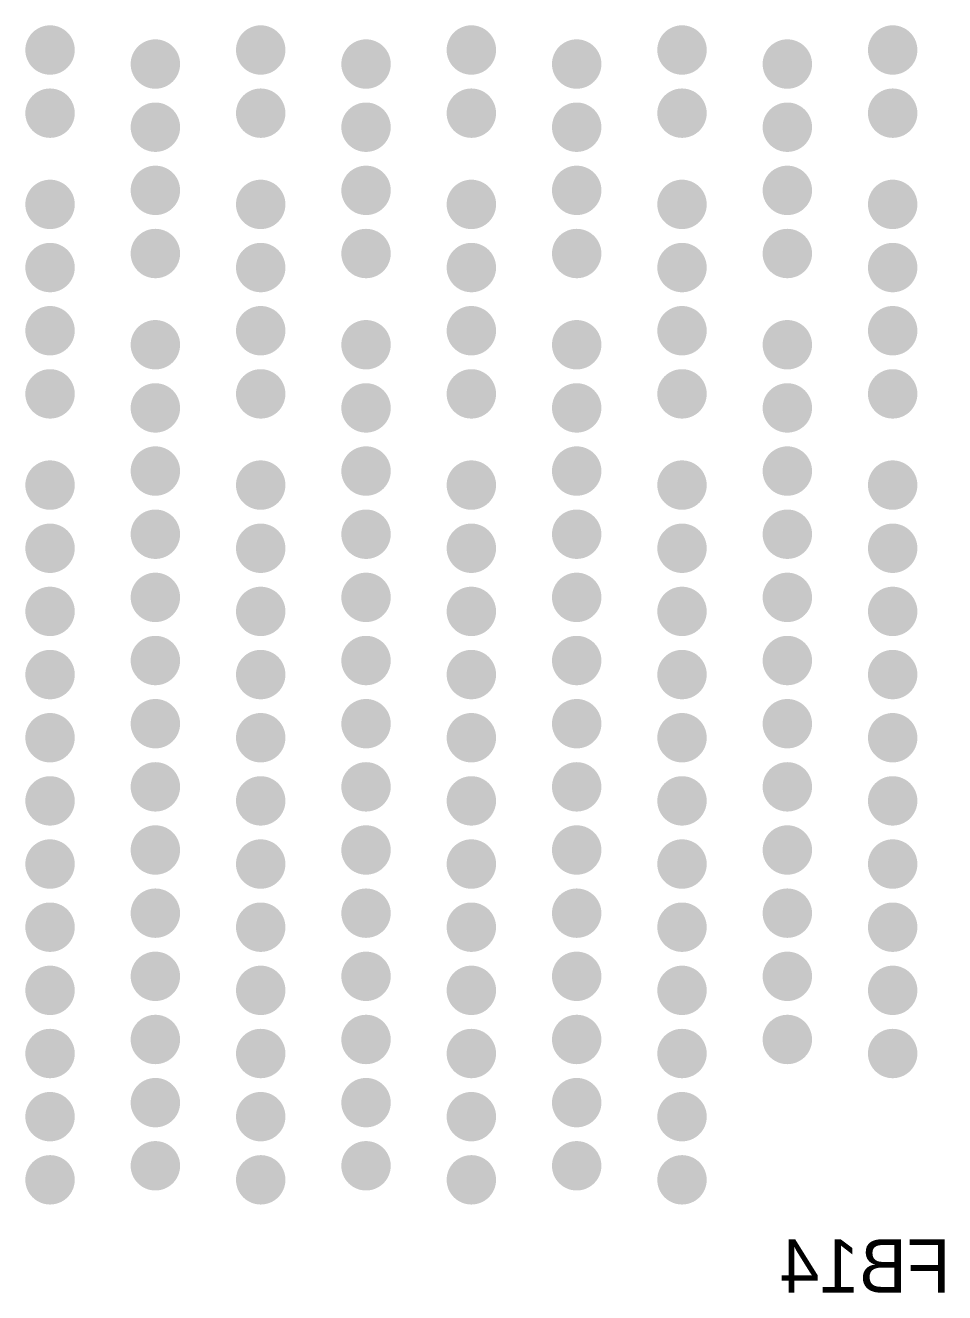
# Model space of a CAD drawing. Header units: millimetres. Extents: x 892 to 1144, y 1011 to 1123.
# Drawn here: x 949.92 to 963.02, y 1041.54 to 1059.6 of the extents above; entities that cross this region are included whole.
import ezdxf

# ---------------------------------------------------------------- set-up
doc = ezdxf.new("R2010")
doc.units = ezdxf.units.MM
for name, color, linetype in [('BottomOverlay', 54, 'Continuous'), ('TopLayer', 1, 'Continuous'), ('TopPaste', 8, 'Continuous'), ('TopSolder', 216, 'Continuous')]:
    doc.layers.add(name, color=color, linetype=linetype)

msp = doc.modelspace()

# ---------------------------------------------------------------- linework, layer by layer
at = {"layer": 'TopLayer', "const_width": 0.25}
for points in [[(950.15, 1059.25, 1), (950.4, 1059.25, 1)], [(953.15, 1059.25, 1), (953.4, 1059.25, 1)], [(956.15, 1059.25, 1), (956.4, 1059.25, 1)], [(959.15, 1059.25, 1), (959.4, 1059.25, 1)], [(962.15, 1059.25, 1), (962.4, 1059.25, 1)], [(951.65, 1059.05, 1), (951.9, 1059.05, 1)], [(954.65, 1059.05, 1), (954.9, 1059.05, 1)], [(957.65, 1059.05, 1), (957.9, 1059.05, 1)], [(960.65, 1059.05, 1), (960.9, 1059.05, 1)], [(950.15, 1058.35, 1), (950.4, 1058.35, 1)], [(953.15, 1058.35, 1), (953.4, 1058.35, 1)], [(956.15, 1058.35, 1), (956.4, 1058.35, 1)], [(959.15, 1058.35, 1), (959.4, 1058.35, 1)], [(962.15, 1058.35, 1), (962.4, 1058.35, 1)], [(951.65, 1058.15, 1), (951.9, 1058.15, 1)], [(954.65, 1058.15, 1), (954.9, 1058.15, 1)], [(957.65, 1058.15, 1), (957.9, 1058.15, 1)], [(960.65, 1058.15, 1), (960.9, 1058.15, 1)], [(951.65, 1057.25, 1), (951.9, 1057.25, 1)], [(954.65, 1057.25, 1), (954.9, 1057.25, 1)], [(957.65, 1057.25, 1), (957.9, 1057.25, 1)], [(960.65, 1057.25, 1), (960.9, 1057.25, 1)], [(950.15, 1057.05, 1), (950.4, 1057.05, 1)], [(953.15, 1057.05, 1), (953.4, 1057.05, 1)], [(956.15, 1057.05, 1), (956.4, 1057.05, 1)], [(959.15, 1057.05, 1), (959.4, 1057.05, 1)], [(962.15, 1057.05, 1), (962.4, 1057.05, 1)], [(951.65, 1056.35, 1), (951.9, 1056.35, 1)], [(954.65, 1056.35, 1), (954.9, 1056.35, 1)], [(957.65, 1056.35, 1), (957.9, 1056.35, 1)], [(960.65, 1056.35, 1), (960.9, 1056.35, 1)], [(950.15, 1056.15, 1), (950.4, 1056.15, 1)], [(953.15, 1056.15, 1), (953.4, 1056.15, 1)], [(956.15, 1056.15, 1), (956.4, 1056.15, 1)], [(959.15, 1056.15, 1), (959.4, 1056.15, 1)], [(962.15, 1056.15, 1), (962.4, 1056.15, 1)], [(950.15, 1055.25, 1), (950.4, 1055.25, 1)], [(953.15, 1055.25, 1), (953.4, 1055.25, 1)], [(956.15, 1055.25, 1), (956.4, 1055.25, 1)], [(959.15, 1055.25, 1), (959.4, 1055.25, 1)], [(962.15, 1055.25, 1), (962.4, 1055.25, 1)], [(951.65, 1055.05, 1), (951.9, 1055.05, 1)], [(954.65, 1055.05, 1), (954.9, 1055.05, 1)], [(957.65, 1055.05, 1), (957.9, 1055.05, 1)], [(960.65, 1055.05, 1), (960.9, 1055.05, 1)], [(950.15, 1054.35, 1), (950.4, 1054.35, 1)], [(953.15, 1054.35, 1), (953.4, 1054.35, 1)], [(956.15, 1054.35, 1), (956.4, 1054.35, 1)], [(959.15, 1054.35, 1), (959.4, 1054.35, 1)], [(962.15, 1054.35, 1), (962.4, 1054.35, 1)], [(951.65, 1054.15, 1), (951.9, 1054.15, 1)], [(954.65, 1054.15, 1), (954.9, 1054.15, 1)], [(957.65, 1054.15, 1), (957.9, 1054.15, 1)], [(960.65, 1054.15, 1), (960.9, 1054.15, 1)], [(951.65, 1053.25, 1), (951.9, 1053.25, 1)], [(954.65, 1053.25, 1), (954.9, 1053.25, 1)], [(957.65, 1053.25, 1), (957.9, 1053.25, 1)], [(960.65, 1053.25, 1), (960.9, 1053.25, 1)], [(950.15, 1053.05, 1), (950.4, 1053.05, 1)], [(953.15, 1053.05, 1), (953.4, 1053.05, 1)], [(956.15, 1053.05, 1), (956.4, 1053.05, 1)], [(959.15, 1053.05, 1), (959.4, 1053.05, 1)], [(962.15, 1053.05, 1), (962.4, 1053.05, 1)], [(951.65, 1052.35, 1), (951.9, 1052.35, 1)], [(954.65, 1052.35, 1), (954.9, 1052.35, 1)], [(957.65, 1052.35, 1), (957.9, 1052.35, 1)], [(960.65, 1052.35, 1), (960.9, 1052.35, 1)], [(950.15, 1052.15, 1), (950.4, 1052.15, 1)], [(953.15, 1052.15, 1), (953.4, 1052.15, 1)], [(956.15, 1052.15, 1), (956.4, 1052.15, 1)], [(959.15, 1052.15, 1), (959.4, 1052.15, 1)], [(962.15, 1052.15, 1), (962.4, 1052.15, 1)], [(951.65, 1051.45, 1), (951.9, 1051.45, 1)], [(954.65, 1051.45, 1), (954.9, 1051.45, 1)], [(957.65, 1051.45, 1), (957.9, 1051.45, 1)], [(960.65, 1051.45, 1), (960.9, 1051.45, 1)], [(950.15, 1051.25, 1), (950.4, 1051.25, 1)], [(953.15, 1051.25, 1), (953.4, 1051.25, 1)], [(956.15, 1051.25, 1), (956.4, 1051.25, 1)], [(959.15, 1051.25, 1), (959.4, 1051.25, 1)], [(962.15, 1051.25, 1), (962.4, 1051.25, 1)], [(951.65, 1050.55, 1), (951.9, 1050.55, 1)], [(954.65, 1050.55, 1), (954.9, 1050.55, 1)], [(957.65, 1050.55, 1), (957.9, 1050.55, 1)], [(960.65, 1050.55, 1), (960.9, 1050.55, 1)], [(950.15, 1050.35, 1), (950.4, 1050.35, 1)], [(953.15, 1050.35, 1), (953.4, 1050.35, 1)], [(956.15, 1050.35, 1), (956.4, 1050.35, 1)], [(959.15, 1050.35, 1), (959.4, 1050.35, 1)], [(962.15, 1050.35, 1), (962.4, 1050.35, 1)], [(951.65, 1049.65, 1), (951.9, 1049.65, 1)], [(954.65, 1049.65, 1), (954.9, 1049.65, 1)], [(957.65, 1049.65, 1), (957.9, 1049.65, 1)], [(960.65, 1049.65, 1), (960.9, 1049.65, 1)], [(950.15, 1049.45, 1), (950.4, 1049.45, 1)], [(953.15, 1049.45, 1), (953.4, 1049.45, 1)], [(956.15, 1049.45, 1), (956.4, 1049.45, 1)], [(959.15, 1049.45, 1), (959.4, 1049.45, 1)], [(962.15, 1049.45, 1), (962.4, 1049.45, 1)], [(951.65, 1048.75, 1), (951.9, 1048.75, 1)], [(954.65, 1048.75, 1), (954.9, 1048.75, 1)], [(957.65, 1048.75, 1), (957.9, 1048.75, 1)], [(960.65, 1048.75, 1), (960.9, 1048.75, 1)], [(950.15, 1048.55, 1), (950.4, 1048.55, 1)], [(953.15, 1048.55, 1), (953.4, 1048.55, 1)], [(956.15, 1048.55, 1), (956.4, 1048.55, 1)], [(959.15, 1048.55, 1), (959.4, 1048.55, 1)], [(962.15, 1048.55, 1), (962.4, 1048.55, 1)], [(951.65, 1047.85, 1), (951.9, 1047.85, 1)], [(954.65, 1047.85, 1), (954.9, 1047.85, 1)], [(957.65, 1047.85, 1), (957.9, 1047.85, 1)], [(960.65, 1047.85, 1), (960.9, 1047.85, 1)], [(950.15, 1047.65, 1), (950.4, 1047.65, 1)], [(953.15, 1047.65, 1), (953.4, 1047.65, 1)], [(956.15, 1047.65, 1), (956.4, 1047.65, 1)], [(959.15, 1047.65, 1), (959.4, 1047.65, 1)], [(962.15, 1047.65, 1), (962.4, 1047.65, 1)], [(951.65, 1046.95, 1), (951.9, 1046.95, 1)], [(954.65, 1046.95, 1), (954.9, 1046.95, 1)], [(957.65, 1046.95, 1), (957.9, 1046.95, 1)], [(960.65, 1046.95, 1), (960.9, 1046.95, 1)], [(950.15, 1046.75, 1), (950.4, 1046.75, 1)], [(953.15, 1046.75, 1), (953.4, 1046.75, 1)], [(956.15, 1046.75, 1), (956.4, 1046.75, 1)], [(959.15, 1046.75, 1), (959.4, 1046.75, 1)], [(962.15, 1046.75, 1), (962.4, 1046.75, 1)], [(951.65, 1046.05, 1), (951.9, 1046.05, 1)], [(954.65, 1046.05, 1), (954.9, 1046.05, 1)], [(957.65, 1046.05, 1), (957.9, 1046.05, 1)], [(960.65, 1046.05, 1), (960.9, 1046.05, 1)], [(950.15, 1045.85, 1), (950.4, 1045.85, 1)], [(953.15, 1045.85, 1), (953.4, 1045.85, 1)], [(956.15, 1045.85, 1), (956.4, 1045.85, 1)], [(959.15, 1045.85, 1), (959.4, 1045.85, 1)], [(962.15, 1045.85, 1), (962.4, 1045.85, 1)], [(951.65, 1045.15, 1), (951.9, 1045.15, 1)], [(954.65, 1045.15, 1), (954.9, 1045.15, 1)], [(957.65, 1045.15, 1), (957.9, 1045.15, 1)], [(960.65, 1045.15, 1), (960.9, 1045.15, 1)], [(950.15, 1044.95, 1), (950.4, 1044.95, 1)], [(953.15, 1044.95, 1), (953.4, 1044.95, 1)], [(956.15, 1044.95, 1), (956.4, 1044.95, 1)], [(959.15, 1044.95, 1), (959.4, 1044.95, 1)], [(962.15, 1044.95, 1), (962.4, 1044.95, 1)], [(951.65, 1044.25, 1), (951.9, 1044.25, 1)], [(954.65, 1044.25, 1), (954.9, 1044.25, 1)], [(957.65, 1044.25, 1), (957.9, 1044.25, 1)], [(950.15, 1044.05, 1), (950.4, 1044.05, 1)], [(953.15, 1044.05, 1), (953.4, 1044.05, 1)], [(956.15, 1044.05, 1), (956.4, 1044.05, 1)], [(959.15, 1044.05, 1), (959.4, 1044.05, 1)], [(951.65, 1043.35, 1), (951.9, 1043.35, 1)], [(954.65, 1043.35, 1), (954.9, 1043.35, 1)], [(957.65, 1043.35, 1), (957.9, 1043.35, 1)], [(950.15, 1043.15, 1), (950.4, 1043.15, 1)], [(953.15, 1043.15, 1), (953.4, 1043.15, 1)], [(956.15, 1043.15, 1), (956.4, 1043.15, 1)], [(959.15, 1043.15, 1), (959.4, 1043.15, 1)]]:
    msp.add_lwpolyline(points, format="xyb", close=True, dxfattribs=at)
at = {"layer": 'TopPaste', "const_width": 0.25}
for points in [[(950.15, 1059.25, 1), (950.4, 1059.25, 1)], [(953.15, 1059.25, 1), (953.4, 1059.25, 1)], [(956.15, 1059.25, 1), (956.4, 1059.25, 1)], [(959.15, 1059.25, 1), (959.4, 1059.25, 1)], [(962.15, 1059.25, 1), (962.4, 1059.25, 1)], [(951.65, 1059.05, 1), (951.9, 1059.05, 1)], [(954.65, 1059.05, 1), (954.9, 1059.05, 1)], [(957.65, 1059.05, 1), (957.9, 1059.05, 1)], [(960.65, 1059.05, 1), (960.9, 1059.05, 1)], [(950.15, 1058.35, 1), (950.4, 1058.35, 1)], [(953.15, 1058.35, 1), (953.4, 1058.35, 1)], [(956.15, 1058.35, 1), (956.4, 1058.35, 1)], [(959.15, 1058.35, 1), (959.4, 1058.35, 1)], [(962.15, 1058.35, 1), (962.4, 1058.35, 1)], [(951.65, 1058.15, 1), (951.9, 1058.15, 1)], [(954.65, 1058.15, 1), (954.9, 1058.15, 1)], [(957.65, 1058.15, 1), (957.9, 1058.15, 1)], [(960.65, 1058.15, 1), (960.9, 1058.15, 1)], [(951.65, 1057.25, 1), (951.9, 1057.25, 1)], [(954.65, 1057.25, 1), (954.9, 1057.25, 1)], [(957.65, 1057.25, 1), (957.9, 1057.25, 1)], [(960.65, 1057.25, 1), (960.9, 1057.25, 1)], [(950.15, 1057.05, 1), (950.4, 1057.05, 1)], [(953.15, 1057.05, 1), (953.4, 1057.05, 1)], [(956.15, 1057.05, 1), (956.4, 1057.05, 1)], [(959.15, 1057.05, 1), (959.4, 1057.05, 1)], [(962.15, 1057.05, 1), (962.4, 1057.05, 1)], [(951.65, 1056.35, 1), (951.9, 1056.35, 1)], [(954.65, 1056.35, 1), (954.9, 1056.35, 1)], [(957.65, 1056.35, 1), (957.9, 1056.35, 1)], [(960.65, 1056.35, 1), (960.9, 1056.35, 1)], [(950.15, 1056.15, 1), (950.4, 1056.15, 1)], [(953.15, 1056.15, 1), (953.4, 1056.15, 1)], [(956.15, 1056.15, 1), (956.4, 1056.15, 1)], [(959.15, 1056.15, 1), (959.4, 1056.15, 1)], [(962.15, 1056.15, 1), (962.4, 1056.15, 1)], [(950.15, 1055.25, 1), (950.4, 1055.25, 1)], [(953.15, 1055.25, 1), (953.4, 1055.25, 1)], [(956.15, 1055.25, 1), (956.4, 1055.25, 1)], [(959.15, 1055.25, 1), (959.4, 1055.25, 1)], [(962.15, 1055.25, 1), (962.4, 1055.25, 1)], [(951.65, 1055.05, 1), (951.9, 1055.05, 1)], [(954.65, 1055.05, 1), (954.9, 1055.05, 1)], [(957.65, 1055.05, 1), (957.9, 1055.05, 1)], [(960.65, 1055.05, 1), (960.9, 1055.05, 1)], [(950.15, 1054.35, 1), (950.4, 1054.35, 1)], [(953.15, 1054.35, 1), (953.4, 1054.35, 1)], [(956.15, 1054.35, 1), (956.4, 1054.35, 1)], [(959.15, 1054.35, 1), (959.4, 1054.35, 1)], [(962.15, 1054.35, 1), (962.4, 1054.35, 1)], [(951.65, 1054.15, 1), (951.9, 1054.15, 1)], [(954.65, 1054.15, 1), (954.9, 1054.15, 1)], [(957.65, 1054.15, 1), (957.9, 1054.15, 1)], [(960.65, 1054.15, 1), (960.9, 1054.15, 1)], [(951.65, 1053.25, 1), (951.9, 1053.25, 1)], [(954.65, 1053.25, 1), (954.9, 1053.25, 1)], [(957.65, 1053.25, 1), (957.9, 1053.25, 1)], [(960.65, 1053.25, 1), (960.9, 1053.25, 1)], [(950.15, 1053.05, 1), (950.4, 1053.05, 1)], [(953.15, 1053.05, 1), (953.4, 1053.05, 1)], [(956.15, 1053.05, 1), (956.4, 1053.05, 1)], [(959.15, 1053.05, 1), (959.4, 1053.05, 1)], [(962.15, 1053.05, 1), (962.4, 1053.05, 1)], [(951.65, 1052.35, 1), (951.9, 1052.35, 1)], [(954.65, 1052.35, 1), (954.9, 1052.35, 1)], [(957.65, 1052.35, 1), (957.9, 1052.35, 1)], [(960.65, 1052.35, 1), (960.9, 1052.35, 1)], [(950.15, 1052.15, 1), (950.4, 1052.15, 1)], [(953.15, 1052.15, 1), (953.4, 1052.15, 1)], [(956.15, 1052.15, 1), (956.4, 1052.15, 1)], [(959.15, 1052.15, 1), (959.4, 1052.15, 1)], [(962.15, 1052.15, 1), (962.4, 1052.15, 1)], [(951.65, 1051.45, 1), (951.9, 1051.45, 1)], [(954.65, 1051.45, 1), (954.9, 1051.45, 1)], [(957.65, 1051.45, 1), (957.9, 1051.45, 1)], [(960.65, 1051.45, 1), (960.9, 1051.45, 1)], [(950.15, 1051.25, 1), (950.4, 1051.25, 1)], [(953.15, 1051.25, 1), (953.4, 1051.25, 1)], [(956.15, 1051.25, 1), (956.4, 1051.25, 1)], [(959.15, 1051.25, 1), (959.4, 1051.25, 1)], [(962.15, 1051.25, 1), (962.4, 1051.25, 1)], [(951.65, 1050.55, 1), (951.9, 1050.55, 1)], [(954.65, 1050.55, 1), (954.9, 1050.55, 1)], [(957.65, 1050.55, 1), (957.9, 1050.55, 1)], [(960.65, 1050.55, 1), (960.9, 1050.55, 1)], [(950.15, 1050.35, 1), (950.4, 1050.35, 1)], [(953.15, 1050.35, 1), (953.4, 1050.35, 1)], [(956.15, 1050.35, 1), (956.4, 1050.35, 1)], [(959.15, 1050.35, 1), (959.4, 1050.35, 1)], [(962.15, 1050.35, 1), (962.4, 1050.35, 1)], [(951.65, 1049.65, 1), (951.9, 1049.65, 1)], [(954.65, 1049.65, 1), (954.9, 1049.65, 1)], [(957.65, 1049.65, 1), (957.9, 1049.65, 1)], [(960.65, 1049.65, 1), (960.9, 1049.65, 1)], [(950.15, 1049.45, 1), (950.4, 1049.45, 1)], [(953.15, 1049.45, 1), (953.4, 1049.45, 1)], [(956.15, 1049.45, 1), (956.4, 1049.45, 1)], [(959.15, 1049.45, 1), (959.4, 1049.45, 1)], [(962.15, 1049.45, 1), (962.4, 1049.45, 1)], [(951.65, 1048.75, 1), (951.9, 1048.75, 1)], [(954.65, 1048.75, 1), (954.9, 1048.75, 1)], [(957.65, 1048.75, 1), (957.9, 1048.75, 1)], [(960.65, 1048.75, 1), (960.9, 1048.75, 1)], [(950.15, 1048.55, 1), (950.4, 1048.55, 1)], [(953.15, 1048.55, 1), (953.4, 1048.55, 1)], [(956.15, 1048.55, 1), (956.4, 1048.55, 1)], [(959.15, 1048.55, 1), (959.4, 1048.55, 1)], [(962.15, 1048.55, 1), (962.4, 1048.55, 1)], [(951.65, 1047.85, 1), (951.9, 1047.85, 1)], [(954.65, 1047.85, 1), (954.9, 1047.85, 1)], [(957.65, 1047.85, 1), (957.9, 1047.85, 1)], [(960.65, 1047.85, 1), (960.9, 1047.85, 1)], [(950.15, 1047.65, 1), (950.4, 1047.65, 1)], [(953.15, 1047.65, 1), (953.4, 1047.65, 1)], [(956.15, 1047.65, 1), (956.4, 1047.65, 1)], [(959.15, 1047.65, 1), (959.4, 1047.65, 1)], [(962.15, 1047.65, 1), (962.4, 1047.65, 1)], [(951.65, 1046.95, 1), (951.9, 1046.95, 1)], [(954.65, 1046.95, 1), (954.9, 1046.95, 1)], [(957.65, 1046.95, 1), (957.9, 1046.95, 1)], [(960.65, 1046.95, 1), (960.9, 1046.95, 1)], [(950.15, 1046.75, 1), (950.4, 1046.75, 1)], [(953.15, 1046.75, 1), (953.4, 1046.75, 1)], [(956.15, 1046.75, 1), (956.4, 1046.75, 1)], [(959.15, 1046.75, 1), (959.4, 1046.75, 1)], [(962.15, 1046.75, 1), (962.4, 1046.75, 1)], [(951.65, 1046.05, 1), (951.9, 1046.05, 1)], [(954.65, 1046.05, 1), (954.9, 1046.05, 1)], [(957.65, 1046.05, 1), (957.9, 1046.05, 1)], [(960.65, 1046.05, 1), (960.9, 1046.05, 1)], [(950.15, 1045.85, 1), (950.4, 1045.85, 1)], [(953.15, 1045.85, 1), (953.4, 1045.85, 1)], [(956.15, 1045.85, 1), (956.4, 1045.85, 1)], [(959.15, 1045.85, 1), (959.4, 1045.85, 1)], [(962.15, 1045.85, 1), (962.4, 1045.85, 1)], [(951.65, 1045.15, 1), (951.9, 1045.15, 1)], [(954.65, 1045.15, 1), (954.9, 1045.15, 1)], [(957.65, 1045.15, 1), (957.9, 1045.15, 1)], [(960.65, 1045.15, 1), (960.9, 1045.15, 1)], [(950.15, 1044.95, 1), (950.4, 1044.95, 1)], [(953.15, 1044.95, 1), (953.4, 1044.95, 1)], [(956.15, 1044.95, 1), (956.4, 1044.95, 1)], [(959.15, 1044.95, 1), (959.4, 1044.95, 1)], [(962.15, 1044.95, 1), (962.4, 1044.95, 1)], [(951.65, 1044.25, 1), (951.9, 1044.25, 1)], [(954.65, 1044.25, 1), (954.9, 1044.25, 1)], [(957.65, 1044.25, 1), (957.9, 1044.25, 1)], [(950.15, 1044.05, 1), (950.4, 1044.05, 1)], [(953.15, 1044.05, 1), (953.4, 1044.05, 1)], [(956.15, 1044.05, 1), (956.4, 1044.05, 1)], [(959.15, 1044.05, 1), (959.4, 1044.05, 1)], [(951.65, 1043.35, 1), (951.9, 1043.35, 1)], [(954.65, 1043.35, 1), (954.9, 1043.35, 1)], [(957.65, 1043.35, 1), (957.9, 1043.35, 1)], [(950.15, 1043.15, 1), (950.4, 1043.15, 1)], [(953.15, 1043.15, 1), (953.4, 1043.15, 1)], [(956.15, 1043.15, 1), (956.4, 1043.15, 1)], [(959.15, 1043.15, 1), (959.4, 1043.15, 1)]]:
    msp.add_lwpolyline(points, format="xyb", close=True, dxfattribs=at)
at = {"layer": 'TopSolder', "const_width": 0.352}
for points in [[(950.099, 1059.25, 1), (950.451, 1059.25, 1)], [(953.099, 1059.25, 1), (953.451, 1059.25, 1)], [(956.099, 1059.25, 1), (956.451, 1059.25, 1)], [(959.099, 1059.25, 1), (959.451, 1059.25, 1)], [(962.099, 1059.25, 1), (962.451, 1059.25, 1)], [(951.599, 1059.05, 1), (951.951, 1059.05, 1)], [(954.599, 1059.05, 1), (954.951, 1059.05, 1)], [(957.599, 1059.05, 1), (957.951, 1059.05, 1)], [(960.599, 1059.05, 1), (960.951, 1059.05, 1)], [(950.099, 1058.35, 1), (950.451, 1058.35, 1)], [(953.099, 1058.35, 1), (953.451, 1058.35, 1)], [(956.099, 1058.35, 1), (956.451, 1058.35, 1)], [(959.099, 1058.35, 1), (959.451, 1058.35, 1)], [(962.099, 1058.35, 1), (962.451, 1058.35, 1)], [(951.599, 1058.15, 1), (951.951, 1058.15, 1)], [(954.599, 1058.15, 1), (954.951, 1058.15, 1)], [(957.599, 1058.15, 1), (957.951, 1058.15, 1)], [(960.599, 1058.15, 1), (960.951, 1058.15, 1)], [(951.599, 1057.25, 1), (951.951, 1057.25, 1)], [(954.599, 1057.25, 1), (954.951, 1057.25, 1)], [(957.599, 1057.25, 1), (957.951, 1057.25, 1)], [(960.599, 1057.25, 1), (960.951, 1057.25, 1)], [(950.099, 1057.05, 1), (950.451, 1057.05, 1)], [(953.099, 1057.05, 1), (953.451, 1057.05, 1)], [(956.099, 1057.05, 1), (956.451, 1057.05, 1)], [(959.099, 1057.05, 1), (959.451, 1057.05, 1)], [(962.099, 1057.05, 1), (962.451, 1057.05, 1)], [(951.599, 1056.35, 1), (951.951, 1056.35, 1)], [(954.599, 1056.35, 1), (954.951, 1056.35, 1)], [(957.599, 1056.35, 1), (957.951, 1056.35, 1)], [(960.599, 1056.35, 1), (960.951, 1056.35, 1)], [(950.099, 1056.15, 1), (950.451, 1056.15, 1)], [(953.099, 1056.15, 1), (953.451, 1056.15, 1)], [(956.099, 1056.15, 1), (956.451, 1056.15, 1)], [(959.099, 1056.15, 1), (959.451, 1056.15, 1)], [(962.099, 1056.15, 1), (962.451, 1056.15, 1)], [(950.099, 1055.25, 1), (950.451, 1055.25, 1)], [(953.099, 1055.25, 1), (953.451, 1055.25, 1)], [(956.099, 1055.25, 1), (956.451, 1055.25, 1)], [(959.099, 1055.25, 1), (959.451, 1055.25, 1)], [(962.099, 1055.25, 1), (962.451, 1055.25, 1)], [(951.599, 1055.05, 1), (951.951, 1055.05, 1)], [(954.599, 1055.05, 1), (954.951, 1055.05, 1)], [(957.599, 1055.05, 1), (957.951, 1055.05, 1)], [(960.599, 1055.05, 1), (960.951, 1055.05, 1)], [(950.099, 1054.35, 1), (950.451, 1054.35, 1)], [(953.099, 1054.35, 1), (953.451, 1054.35, 1)], [(956.099, 1054.35, 1), (956.451, 1054.35, 1)], [(959.099, 1054.35, 1), (959.451, 1054.35, 1)], [(962.099, 1054.35, 1), (962.451, 1054.35, 1)], [(951.599, 1054.15, 1), (951.951, 1054.15, 1)], [(954.599, 1054.15, 1), (954.951, 1054.15, 1)], [(957.599, 1054.15, 1), (957.951, 1054.15, 1)], [(960.599, 1054.15, 1), (960.951, 1054.15, 1)], [(951.599, 1053.25, 1), (951.951, 1053.25, 1)], [(954.599, 1053.25, 1), (954.951, 1053.25, 1)], [(957.599, 1053.25, 1), (957.951, 1053.25, 1)], [(960.599, 1053.25, 1), (960.951, 1053.25, 1)], [(950.099, 1053.05, 1), (950.451, 1053.05, 1)], [(953.099, 1053.05, 1), (953.451, 1053.05, 1)], [(956.099, 1053.05, 1), (956.451, 1053.05, 1)], [(959.099, 1053.05, 1), (959.451, 1053.05, 1)], [(962.099, 1053.05, 1), (962.451, 1053.05, 1)], [(951.599, 1052.35, 1), (951.951, 1052.35, 1)], [(954.599, 1052.35, 1), (954.951, 1052.35, 1)], [(957.599, 1052.35, 1), (957.951, 1052.35, 1)], [(960.599, 1052.35, 1), (960.951, 1052.35, 1)], [(950.099, 1052.15, 1), (950.451, 1052.15, 1)], [(953.099, 1052.15, 1), (953.451, 1052.15, 1)], [(956.099, 1052.15, 1), (956.451, 1052.15, 1)], [(959.099, 1052.15, 1), (959.451, 1052.15, 1)], [(962.099, 1052.15, 1), (962.451, 1052.15, 1)], [(951.599, 1051.45, 1), (951.951, 1051.45, 1)], [(954.599, 1051.45, 1), (954.951, 1051.45, 1)], [(957.599, 1051.45, 1), (957.951, 1051.45, 1)], [(960.599, 1051.45, 1), (960.951, 1051.45, 1)], [(950.099, 1051.25, 1), (950.451, 1051.25, 1)], [(953.099, 1051.25, 1), (953.451, 1051.25, 1)], [(956.099, 1051.25, 1), (956.451, 1051.25, 1)], [(959.099, 1051.25, 1), (959.451, 1051.25, 1)], [(962.099, 1051.25, 1), (962.451, 1051.25, 1)], [(951.599, 1050.55, 1), (951.951, 1050.55, 1)], [(954.599, 1050.55, 1), (954.951, 1050.55, 1)], [(957.599, 1050.55, 1), (957.951, 1050.55, 1)], [(960.599, 1050.55, 1), (960.951, 1050.55, 1)], [(950.099, 1050.35, 1), (950.451, 1050.35, 1)], [(953.099, 1050.35, 1), (953.451, 1050.35, 1)], [(956.099, 1050.35, 1), (956.451, 1050.35, 1)], [(959.099, 1050.35, 1), (959.451, 1050.35, 1)], [(962.099, 1050.35, 1), (962.451, 1050.35, 1)], [(951.599, 1049.65, 1), (951.951, 1049.65, 1)], [(954.599, 1049.65, 1), (954.951, 1049.65, 1)], [(957.599, 1049.65, 1), (957.951, 1049.65, 1)], [(960.599, 1049.65, 1), (960.951, 1049.65, 1)], [(950.099, 1049.45, 1), (950.451, 1049.45, 1)], [(953.099, 1049.45, 1), (953.451, 1049.45, 1)], [(956.099, 1049.45, 1), (956.451, 1049.45, 1)], [(959.099, 1049.45, 1), (959.451, 1049.45, 1)], [(962.099, 1049.45, 1), (962.451, 1049.45, 1)], [(951.599, 1048.75, 1), (951.951, 1048.75, 1)], [(954.599, 1048.75, 1), (954.951, 1048.75, 1)], [(957.599, 1048.75, 1), (957.951, 1048.75, 1)], [(960.599, 1048.75, 1), (960.951, 1048.75, 1)], [(950.099, 1048.55, 1), (950.451, 1048.55, 1)], [(953.099, 1048.55, 1), (953.451, 1048.55, 1)], [(956.099, 1048.55, 1), (956.451, 1048.55, 1)], [(959.099, 1048.55, 1), (959.451, 1048.55, 1)], [(962.099, 1048.55, 1), (962.451, 1048.55, 1)], [(951.599, 1047.85, 1), (951.951, 1047.85, 1)], [(954.599, 1047.85, 1), (954.951, 1047.85, 1)], [(957.599, 1047.85, 1), (957.951, 1047.85, 1)], [(960.599, 1047.85, 1), (960.951, 1047.85, 1)], [(950.099, 1047.65, 1), (950.451, 1047.65, 1)], [(953.099, 1047.65, 1), (953.451, 1047.65, 1)], [(956.099, 1047.65, 1), (956.451, 1047.65, 1)], [(959.099, 1047.65, 1), (959.451, 1047.65, 1)], [(962.099, 1047.65, 1), (962.451, 1047.65, 1)], [(951.599, 1046.95, 1), (951.951, 1046.95, 1)], [(954.599, 1046.95, 1), (954.951, 1046.95, 1)], [(957.599, 1046.95, 1), (957.951, 1046.95, 1)], [(960.599, 1046.95, 1), (960.951, 1046.95, 1)], [(950.099, 1046.75, 1), (950.451, 1046.75, 1)], [(953.099, 1046.75, 1), (953.451, 1046.75, 1)], [(956.099, 1046.75, 1), (956.451, 1046.75, 1)], [(959.099, 1046.75, 1), (959.451, 1046.75, 1)], [(962.099, 1046.75, 1), (962.451, 1046.75, 1)], [(951.599, 1046.05, 1), (951.951, 1046.05, 1)], [(954.599, 1046.05, 1), (954.951, 1046.05, 1)], [(957.599, 1046.05, 1), (957.951, 1046.05, 1)], [(960.599, 1046.05, 1), (960.951, 1046.05, 1)], [(950.099, 1045.85, 1), (950.451, 1045.85, 1)], [(953.099, 1045.85, 1), (953.451, 1045.85, 1)], [(956.099, 1045.85, 1), (956.451, 1045.85, 1)], [(959.099, 1045.85, 1), (959.451, 1045.85, 1)], [(962.099, 1045.85, 1), (962.451, 1045.85, 1)], [(951.599, 1045.15, 1), (951.951, 1045.15, 1)], [(954.599, 1045.15, 1), (954.951, 1045.15, 1)], [(957.599, 1045.15, 1), (957.951, 1045.15, 1)], [(960.599, 1045.15, 1), (960.951, 1045.15, 1)], [(950.099, 1044.95, 1), (950.451, 1044.95, 1)], [(953.099, 1044.95, 1), (953.451, 1044.95, 1)], [(956.099, 1044.95, 1), (956.451, 1044.95, 1)], [(959.099, 1044.95, 1), (959.451, 1044.95, 1)], [(962.099, 1044.95, 1), (962.451, 1044.95, 1)], [(951.599, 1044.25, 1), (951.951, 1044.25, 1)], [(954.599, 1044.25, 1), (954.951, 1044.25, 1)], [(957.599, 1044.25, 1), (957.951, 1044.25, 1)], [(950.099, 1044.05, 1), (950.451, 1044.05, 1)], [(953.099, 1044.05, 1), (953.451, 1044.05, 1)], [(956.099, 1044.05, 1), (956.451, 1044.05, 1)], [(959.099, 1044.05, 1), (959.451, 1044.05, 1)], [(951.599, 1043.35, 1), (951.951, 1043.35, 1)], [(954.599, 1043.35, 1), (954.951, 1043.35, 1)], [(957.599, 1043.35, 1), (957.951, 1043.35, 1)], [(950.099, 1043.15, 1), (950.451, 1043.15, 1)], [(953.099, 1043.15, 1), (953.451, 1043.15, 1)], [(956.099, 1043.15, 1), (956.451, 1043.15, 1)], [(959.099, 1043.15, 1), (959.451, 1043.15, 1)]]:
    msp.add_lwpolyline(points, format="xyb", close=True, dxfattribs=at)

# ---------------------------------------------------------------- texts
at = {"layer": 'BottomOverlay', "text_generation_flag": 2}
msp.add_text('FB14', height=0.762, dxfattribs=at).set_placement((963.099, 1041.542))

doc.saveas('drawing.dxf')
